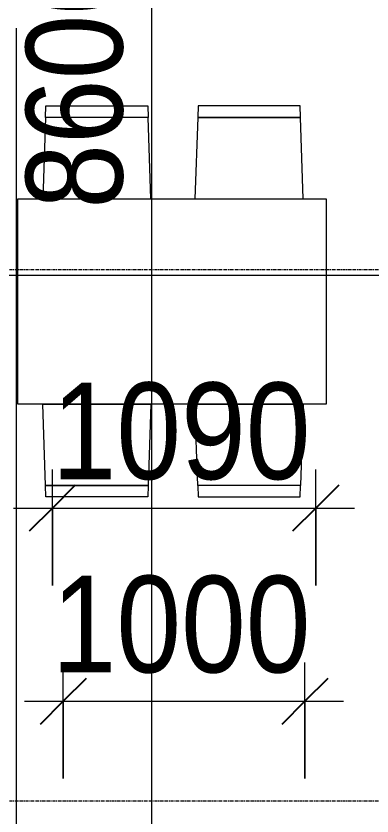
# Model space of a CAD drawing. Header units: millimetres. Extents: x 962 to 239635, y -15958 to 82755.
# Drawn here: x 150403 to 151876, y 36975 to 40287 of the extents above; entities that cross this region are included whole.
import ezdxf

# ---------------------------------------------------------------- set-up
doc = ezdxf.new("R2010")
doc.units = ezdxf.units.MM
doc.linetypes.add('Grid Line', pattern=[22.225, 12.7, -3.175, 3.175, -3.175])
for name, color, linetype, lineweight in [('0-1', 7, 'Continuous', 5), ('A-ANNO-DIMS', 211, 'Continuous', 9), ('A-ANNO-DIMS-160', 211, 'Continuous', 9), ('A-FLOR-2', 9, 'Continuous', 9), ('I-FURN-1', 254, 'Continuous', 9), ('S-GRID-1', 1, 'Grid Line', 9)]:
    doc.layers.add(name, color=color, linetype=linetype, lineweight=lineweight)
doc.styles.add('UTM Avo', font='UTM Avo.ttf', dxfattribs={"width": 0.9, "height": 400})
doc.dimstyles.new('1_Dim_chi_tiet_2_5', dxfattribs={"dimscale": 304.8, "dimtxt": 399.720379, "dimasz": 0.629921, "dimexe": 0.524934, "dimexo": 0.0625, "dimgap": 0.052493, "dimtad": 1, "dimdec": 0, "dimrnd": 5, "dimzin": 0, "dimdsep": 46, "dimtxsty": 'UTM Avo', "dimblk1": 'OBLIQUE', "dimblk2": 'OBLIQUE', "dimsah": 1, "dimcen": 0.09, "dimdle": 0.524934, "dimazin": 0, "dimtfac": 1, "dimtdec": 4, "dimtix": 1, "dimtmove": 0, "dimatfit": 3, "dimfxl": 1.049869, "dimfxlon": 1, "dimtvp": 1, "dimtolj": 1, "dimtzin": 0, "dimarcsym": 2})
doc.dimstyles.new('1_Dim_chi_tiet_2_5_1', dxfattribs={"dimscale": 304.8, "dimtxt": 399.720379, "dimasz": 0.629921, "dimexe": 0.524934, "dimexo": 0.0625, "dimgap": 0.052493, "dimtad": 1, "dimdec": 0, "dimrnd": 5, "dimzin": 0, "dimdsep": 46, "dimtxsty": 'UTM Avo', "dimblk1": 'OBLIQUE', "dimblk2": 'OBLIQUE', "dimsah": 1, "dimcen": 0.09, "dimdle": 0.524934, "dimazin": 0, "dimtfac": 1, "dimtdec": 4, "dimtix": 1, "dimtmove": 0, "dimatfit": 3, "dimfxl": 1.049869, "dimfxlon": 1, "dimtvp": 1, "dimtolj": 1, "dimtzin": 0, "dimarcsym": 2})

# ---------------------------------------------------------------- blocks, each defined once
blk = doc.blocks.new('RES_BAN AN 1 - RES_BAN AN 1-885813-TKCS_MB TẦNG 2')
at = {"layer": 'I-FURN-1'}
for p, q in [((-425, 1275), (425, 1275)), ((-425, 0), (-425, 1275)), ((425, 1275), (425, 0)), ((-761.9, 1168.8), (-809.6, 1167.2)), ((-809.6, 1167.2), (-809.6, 745.3)), ((-425, 1180), (-761.9, 1168.8)), ((-761.9, 1168.8), (-761.9, 743.8)), ((-761.9, 743.8), (-761.9, 1168.8)), ((-425, 732.5), (-425, 1180)), ((425, 1180), (761.9, 1168.8)), ((425, 732.5), (425, 1180)), ((761.9, 1168.8), (761.9, 743.8)), ((761.9, 1168.8), (761.9, 743.8)), ((809.6, 1167.2), (761.9, 1168.8)), ((809.6, 745.3), (809.6, 1167.2)), ((-809.6, 745.3), (-761.9, 743.8)), ((-761.9, 743.8), (-425, 732.5)), ((761.9, 743.8), (425, 732.5)), ((761.9, 743.8), (809.6, 745.3)), ((-809.6, 536.9), (-761.9, 538.5)), ((-809.6, 115.1), (-809.6, 536.9)), ((-425, 549.7), (-761.9, 538.5)), ((-761.9, 538.5), (-761.9, 113.5)), ((-761.9, 538.5), (-761.9, 113.5)), ((-425, 102.3), (-425, 549.7)), ((425, 549.7), (761.9, 538.5)), ((425, 102.3), (425, 549.7)), ((761.9, 538.5), (761.9, 113.5)), ((761.9, 538.5), (809.6, 536.9)), ((761.9, 113.5), (761.9, 538.5)), ((809.6, 536.9), (809.6, 115.1)), ((-761.9, 113.5), (-809.6, 115.1)), ((-761.9, 113.5), (-425, 102.3)), ((761.9, 113.5), (425, 102.3)), ((809.6, 115.1), (761.9, 113.5)), ((425, 0), (-425, 0))]:
    blk.add_line(p, q, dxfattribs=at)
blk = doc.blocks.new('NCV_TKTC_TANG 2_rvt-1-TKCS_MB TẦNG 2')
at = {"layer": 'A-FLOR-2'}
blk.add_line((88652.6, 40236.9), (88652.6, 35737.4), dxfattribs=at)
at = {"layer": 'I-FURN-1', "rotation": 270.0000000000001}
blk.add_blockref('RES_BAN AN 1 - RES_BAN AN 1-885813-TKCS_MB TẦNG 2', (88660.3, 39105.7), dxfattribs=at)
blk = doc.blocks.new('DIMBLOCK130-TKCS_MB TẦNG 2')
at = {"layer": 'A-ANNO-DIMS-160'}
for p, q in [((150553.5, 37930), (150553.5, 38410)), ((151643.5, 37930), (151643.5, 38410)), ((150393.5, 38250), (151803.5, 38250)), ((150553.5, 38250), (150553.5, 37930)), ((151643.5, 38250), (151643.5, 37930))]:
    blk.add_line(p, q, dxfattribs=at)
at = {"layer": 'A-ANNO-DIMS-160', "lineweight": 25}
for p, q in [((150553.5, 38250), (150649.5, 38346)), ((151643.5, 38250), (151739.5, 38346)), ((150553.5, 38250), (150457.5, 38154)), ((151643.5, 38250), (151547.5, 38154))]:
    blk.add_line(p, q, dxfattribs=at)
at = {"layer": 'A-ANNO-DIMS-160', "color": 0, "insert": (150550.7, 38769.6), "char_height": 400, "width": 1314.636, "attachment_point": 1, "line_spacing_factor": 1.110334, "style": 'UTM Avo'}
blk.add_mtext('1090', dxfattribs=at)
blk = doc.blocks.new('_Oblique')
at = {"color": 0, "linetype": 'ByBlock', "lineweight": -2}
blk.add_line((-0.5, -0.5), (0.5, 0.5), dxfattribs=at)
blk = doc.blocks.new('DIMBLOCK152-TKCS_MB TẦNG 2')
at = {"layer": 'A-ANNO-DIMS-160'}
for p, q in [((150598.5, 37130), (150598.5, 37610)), ((151598.5, 37130), (151598.5, 37610)), ((150438.5, 37450), (151758.5, 37450)), ((150598.5, 37450), (150598.5, 37130)), ((151598.5, 37450), (151598.5, 37130))]:
    blk.add_line(p, q, dxfattribs=at)
at = {"layer": 'A-ANNO-DIMS-160', "lineweight": 25}
for p, q in [((150598.5, 37450), (150694.5, 37546)), ((151598.5, 37450), (151694.5, 37546)), ((150598.5, 37450), (150502.5, 37354)), ((151598.5, 37450), (151502.5, 37354))]:
    blk.add_line(p, q, dxfattribs=at)
at = {"layer": 'A-ANNO-DIMS-160', "color": 0, "insert": (150550.7, 37969.6), "char_height": 400, "width": 1314.636, "attachment_point": 1, "line_spacing_factor": 1.110334, "style": 'UTM Avo'}
blk.add_mtext('1000', dxfattribs=at)
blk = doc.blocks.new('DIMBLOCK273-TKCS_MB TẦNG 2')
at = {"layer": 'A-ANNO-DIMS-160'}
for p, q in [((145403.5, 39534.8), (145403.5, 39054.8)), ((145403.5, 39214.8), (145403.5, 39534.8)), ((153403.5, 39534.8), (153403.5, 39054.8)), ((153403.5, 39214.8), (153403.5, 39534.8)), ((145243.5, 39214.8), (153563.5, 39214.8))]:
    blk.add_line(p, q, dxfattribs=at)
at = {"layer": 'A-ANNO-DIMS-160', "lineweight": 25}
for p, q in [((145403.5, 39214.8), (145499.5, 39310.8)), ((153403.5, 39214.8), (153499.5, 39310.8)), ((145403.5, 39214.8), (145307.5, 39118.8)), ((153403.5, 39214.8), (153307.5, 39118.8))]:
    blk.add_line(p, q, dxfattribs=at)
at = {"layer": 'A-ANNO-DIMS-160', "color": 0, "insert": (148855.7, 39734.4), "char_height": 400, "width": 1314.636, "attachment_point": 1, "line_spacing_factor": 1.110334, "style": 'UTM Avo'}
blk.add_mtext('8000', dxfattribs=at)
blk = doc.blocks.new('DIMBLOCK316-TKCS_MB TẦNG 2')
at = {"layer": 'A-ANNO-DIMS-160'}
for p, q in [((150963.7, 44496.9), (150963.7, 35577.4)), ((151283.7, 44336.9), (150803.7, 44336.9)), ((150963.7, 44336.9), (151283.7, 44336.9)), ((151283.7, 35737.4), (150803.7, 35737.4)), ((150963.7, 35737.4), (151283.7, 35737.4))]:
    blk.add_line(p, q, dxfattribs=at)
at = {"layer": 'A-ANNO-DIMS-160', "lineweight": 25}
for p, q in [((150963.7, 44336.9), (150867.7, 44432.9)), ((150963.7, 44336.9), (151059.7, 44240.9)), ((150963.7, 35737.4), (150867.7, 35833.4)), ((150963.7, 35737.4), (151059.7, 35641.4))]:
    blk.add_line(p, q, dxfattribs=at)
at = {"layer": 'A-ANNO-DIMS-160', "color": 0, "insert": (150444, 39489.4), "char_height": 400, "width": 1314.636, "attachment_point": 1, "rotation": 90, "line_spacing_factor": 1.110334, "style": 'UTM Avo'}
blk.add_mtext('8600', dxfattribs=at)

msp = doc.modelspace()

# ---------------------------------------------------------------- linework, layer by layer
at = {"layer": 'S-GRID-1'}
for p, q in [((189415.6, 39236.9), (96253.4, 39236.9)), ((189415.6, 37036.9), (96253.4, 37036.9))]:
    msp.add_line(p, q, dxfattribs=at)

# ---------------------------------------------------------------- block references
at = {"layer": '0-1'}
msp.add_blockref('NCV_TKTC_TANG 2_rvt-1-TKCS_MB TẦNG 2', (61750.9, 0), dxfattribs=at)

# ---------------------------------------------------------------- dimensions: what is measured, and where the dimension line sits
at = {"layer": 'A-ANNO-DIMS'}
dim = msp.add_linear_dim(base=(150963.6564, 35737.3629), p1=(151283.6564, 44336.936), p2=(151283.6564, 35737.3629), angle=90, dimstyle='1_Dim_chi_tiet_2_5_1', override={"dimpost": '<>', "dimfxl": 8599.573178}, dxfattribs=at)
dim.commit()
dim.dimension.update_dxf_attribs({"geometry": 'DIMBLOCK316-TKCS_MB TẦNG 2', "text_midpoint": (150740.6643, 40037.1494)})
for base, p1, p2, dimstyle, override, picture, middle in [((153403.5, 39214.8), (145403.5, 39534.8), (153403.5, 39534.8), '1_Dim_chi_tiet_2_5_1', {"dimpost": '<>', "dimfxl": 8000}, 'DIMBLOCK273-TKCS_MB TẦNG 2', (149403.5, 39437.8)), ((151643.5, 38250), (150553.5, 37930), (151643.5, 37930), '1_Dim_chi_tiet_2_5', {"dimpost": '<>', "dimfxl": 1090}, 'DIMBLOCK130-TKCS_MB TẦNG 2', (151098.5, 38473)), ((151598.5, 37450), (150598.5, 37130), (151598.5, 37130), '1_Dim_chi_tiet_2_5', {"dimpost": '<>', "dimfxl": 1000}, 'DIMBLOCK152-TKCS_MB TẦNG 2', (151098.5, 37673))]:
    dim = msp.add_linear_dim(base=base, p1=p1, p2=p2, dimstyle=dimstyle, override=override, dxfattribs=at)
    dim.commit()
    dim.dimension.update_dxf_attribs({"geometry": picture, "text_midpoint": middle})

doc.saveas('drawing.dxf')
